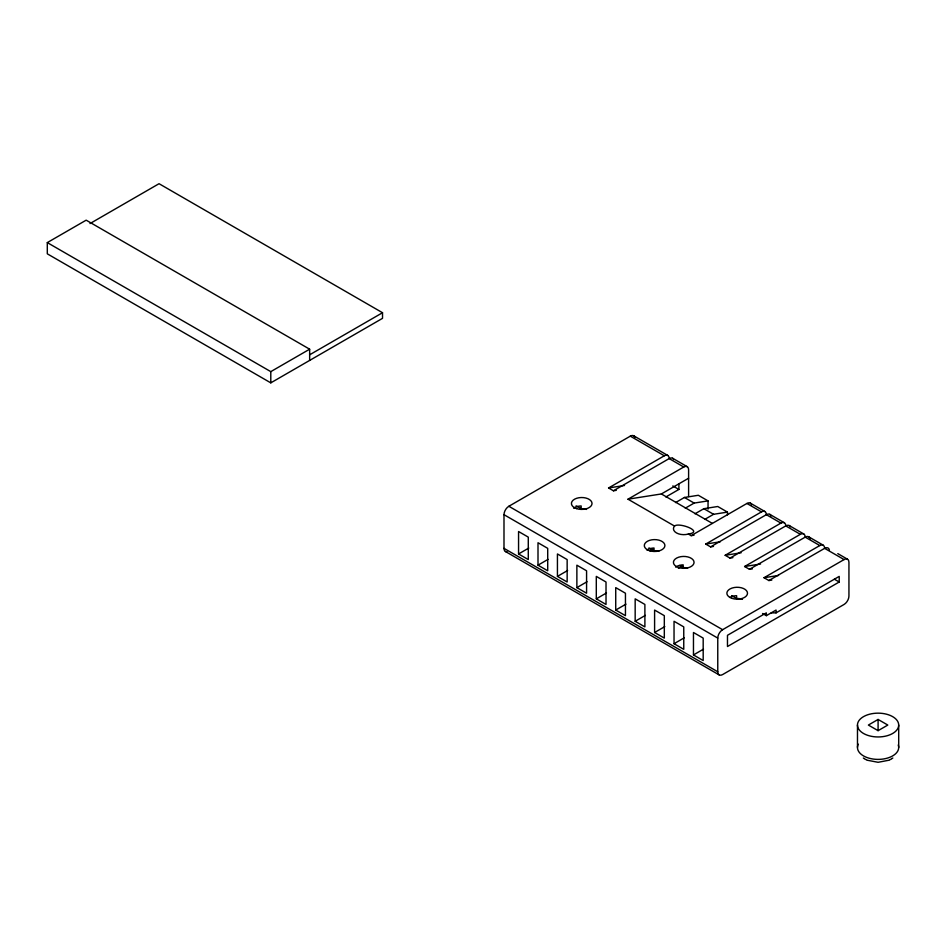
<?xml version="1.0" encoding="UTF-8"?>
<svg xmlns="http://www.w3.org/2000/svg" width="946" height="946" viewBox="0 0 946 946"><rect width="100%" height="100%" fill="white"/><g stroke="black" fill="none" stroke-linecap="round" stroke-linejoin="round"><path stroke-width="1.42" d="M898.7 747.446L898.7 725.062A20.611 11.896 0 0 0 867.778 714.75A20.611 11.896 0 0 0 867.778 735.361A20.611 11.896 0 0 0 898.7 725.062M892.835 758.018L891.865 758.68M90 223.563L159.046 183.701L382.527 312.724L382.527 318.341L270.793 382.858L47.3 253.824L47.3 242.602L86.169 220.17L309.649 349.192L309.649 360.414M47.3 242.602L270.793 371.636L309.649 349.192M309.649 354.809L382.527 312.724M507.056 551.79A6.87 3.961 -60 0 1 503.993 548.349L503.993 514.683A6.87 3.961 -60 0 1 508.853 506.276L630.308 436.153A6.87 3.961 -60 0 1 634.979 437.513M616.319 490.324L613.422 490.785L608.562 487.97L664.317 455.783A6.87 3.961 -60 0 1 669.177 458.585L683.757 467.005A6.87 3.961 -60 0 1 688.605 469.807L688.605 496.544M613.422 490.785L669.177 458.585A6.87 3.961 -60 0 1 673.694 459.52M518.562 553.954L528.282 559.571L528.282 537.127L518.562 531.522L518.562 553.954L528.755 548.077M674.522 526.059C678.98 521.991 704.604 531.747 688.345 534.041A10.311 5.948 0 0 1 676.461 532.917A10.311 5.948 0 0 1 674.522 526.059L627.99 499.192L683.757 467.005M538.002 565.176L547.71 570.781L547.71 548.349L538.002 542.732L538.002 565.176L548.053 559.37M627.99 499.192L661.36 493.954L688.605 478.227M665.854 496.969L678.897 489.437L678.897 483.832M675.574 502.574L684.431 497.466L698.325 495.278L708.046 500.895L708.046 509.137M557.431 576.398L567.151 582.003L567.151 559.571L557.431 553.954L557.431 576.398L567.624 570.509M685.282 508.191L694.151 503.071L708.046 500.895M695.003 513.796L703.859 508.688L717.766 506.5L727.474 512.117L727.474 514.861M576.871 587.62L586.579 593.225L586.579 570.781L576.871 565.176L576.871 587.62L587.052 581.731M650.304 550.82L652.835 549.366M704.723 519.413L713.58 514.293L727.474 512.117M688.345 534.041L691.148 535.661L746.914 503.461A6.87 3.961 -60 0 1 751.585 504.833M596.299 598.842L606.019 604.447L606.019 582.003L596.299 576.398L596.299 598.842L606.492 592.953M713.485 546.421L710.588 546.883L705.728 544.068L761.483 511.881A6.87 3.961 -60 0 1 766.343 514.683L780.923 523.103A6.87 3.961 -60 0 1 785.783 525.905L800.351 534.324A6.87 3.961 -60 0 1 805.212 537.127L819.792 545.546A6.87 3.961 -60 0 1 824.64 548.349L844.08 559.571A6.87 3.961 -60 0 1 848.94 562.373L848.94 596.027A6.87 3.961 -60 0 1 844.08 604.447L722.614 674.569A6.87 3.961 -60 0 1 717.766 671.766L503.993 548.349M710.588 546.883L766.343 514.683A6.87 3.961 -60 0 1 771.014 516.055M678.341 568.298L682.149 566.098M615.728 610.052L625.448 615.669L625.448 593.225L615.728 587.62L615.728 610.052L625.945 604.163M732.925 557.643L730.016 558.093L725.156 555.29L780.923 523.103M730.016 558.093L785.783 525.905A6.87 3.961 -60 0 1 790.3 526.839M635.168 621.274L644.888 626.891L644.888 604.447L635.168 598.842L635.168 621.274L645.373 615.385M752.354 568.865L749.457 569.315L744.597 566.512L800.351 534.324M749.457 569.315L805.212 537.127A6.87 3.961 -60 0 1 809.989 538.96M654.597 632.496L664.317 638.101L664.317 615.669L654.597 610.052L654.597 632.496L664.79 626.619M771.794 580.087L768.885 580.537L764.025 577.734L819.792 545.546M768.885 580.537L824.64 548.349A6.87 3.961 -60 0 1 829.417 550.182M674.037 643.718L683.757 649.323L683.757 626.891L674.037 621.274L674.037 643.718L684.218 637.829M717.766 671.766L717.766 638.101A6.87 3.961 -60 0 1 722.614 629.693L844.08 559.571M693.465 654.939L703.185 660.545L703.185 638.101L693.465 632.496L693.465 654.939L703.517 649.133M762.571 613.493L766.343 615.669L776.063 610.052L776.063 612.866L771.203 612.866M776.063 612.866L839.22 576.398L839.22 582.003L727.474 646.52L727.474 635.298L766.343 612.866L766.343 615.669M878.089 719.445L868.369 725.062L878.089 730.667L887.809 725.062L878.089 719.445L878.089 730.667M891.238 759.059L889.547 759.922M888.85 760.241L878.089 762.299L867.316 760.241M608.562 487.97L624.514 485.464M691.148 535.661L694.057 535.2M705.728 544.068L720.237 541.798M725.156 555.29L741.12 552.783M744.597 566.512L760.56 564.005M764.025 577.734L778.534 575.452M866.619 759.922L864.94 759.059M633.749 435.81L667.758 455.44M672.606 458.242L687.186 466.662M750.344 503.13L764.924 511.538M769.784 514.352L784.352 522.76M789.212 525.562L803.793 533.982M808.653 536.784L823.221 545.203M837.801 553.611L847.51 559.228M630.308 436.153L664.317 455.783M746.914 503.461L761.483 511.881M672.819 485.937L678.897 489.437M834.36 579.2L839.22 582.003M684.431 497.466L694.151 503.071M703.859 508.688L713.58 514.293M661.36 493.954L712.373 523.41M576.126 505.838L581.151 508.747A10.311 5.948 0 0 1 586.544 509.433M648.968 547.9L654.029 550.82A10.311 5.948 0 0 1 658.783 551.329M679.524 565.542L683.178 567.647A10.311 5.948 0 0 1 687.588 568.073M731.613 595.613L736.615 598.511A10.311 5.948 0 0 1 742.48 599.338M508.853 506.276L722.614 629.693M503.993 514.683L717.766 638.101M505.412 551.494L719.185 674.912M864.301 758.68L863.343 758.018M857.478 725.062L857.478 747.34M736.615 598.511L736.615 595.696A10.311 5.948 0 0 0 729.91 597.434M683.178 567.647L683.178 564.845A10.311 5.948 0 0 0 675.645 567.115M654.029 550.82L654.029 548.018A10.311 5.948 0 0 0 646.887 550.004M581.151 508.747L581.151 505.944A10.311 5.948 0 0 0 573.619 508.215M270.793 371.636L270.793 382.858M898.227 744.975A20.611 11.896 0 0 1 877.356 759.39A20.611 11.896 0 0 1 858.306 744.147M732.038 598.38A10.311 5.948 0 0 0 747.506 593.225A10.311 5.948 0 0 0 732.038 588.069A10.311 5.948 0 0 0 732.038 598.38M678.601 567.529A10.311 5.948 0 0 0 694.057 562.373A10.311 5.948 0 0 0 678.601 557.218A10.311 5.948 0 0 0 678.601 567.529M576.575 508.617A10.311 5.948 0 0 0 592.03 503.461A10.311 5.948 0 0 0 576.575 498.317A10.311 5.948 0 0 0 576.575 508.617M649.453 550.69A10.311 5.948 0 0 0 664.908 545.546A10.311 5.948 0 0 0 649.453 540.391A10.311 5.948 0 0 0 649.453 550.69"/></g></svg>
